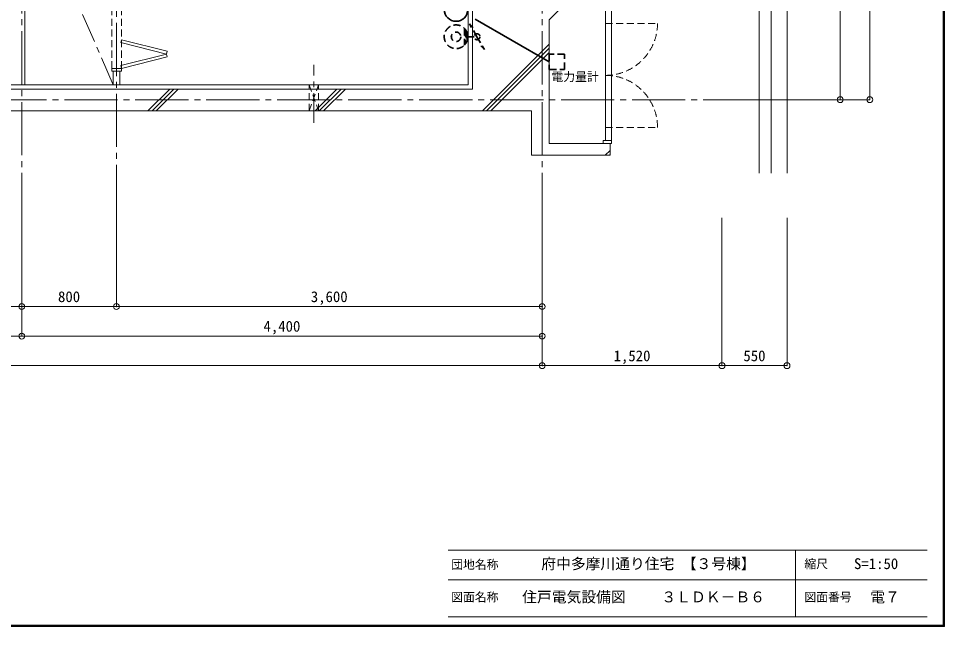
# Model space of a CAD drawing. Units: millimetres at full size, sheet at 1:50; details may follow other scales. Extents: x -9674 to 9699, y -6794 to 6791.
# Drawn here: x 1870 to 9699, y -6794 to -1650 of the extents above; entities that cross this region are included whole.
import ezdxf
from ezdxf.enums import TextEntityAlignment as Align

# ---------------------------------------------------------------- set-up
doc = ezdxf.new("R2010")
doc.units = ezdxf.units.MM
doc.header["$LTSCALE"] = 50
doc.header["$PDMODE"] = 32
doc.header["$PDSIZE"] = 50
for name, pattern in [('CHAIN1', [8, 5, -1, 1, -1]), ('CHAIN2', [12, 9, -1, 1, -1]), ('DASHED1', [1.8, 1.2, -0.6])]:
    doc.linetypes.add(name, pattern=pattern)
for name, color, linetype, lineweight in [('0-0_図面枠', 7, 'Continuous', 9), ('0-1_タイトル', 7, 'Continuous', 9), ('1-0_芯', 134, 'CHAIN2', 9), ('1-1_躯体', 134, 'Continuous', 9), ('1-2_間仕切', 134, 'Continuous', 9), ('1-3_建具', 134, 'Continuous', 9), ('1-6_ﾊﾞﾙｺﾆｰ・階段', 134, 'Continuous', 9), ('1-7_その他', 134, 'DASHED1', 9), ('1-8_ハッチ', 134, 'Continuous', 9), ('1-B_寸法', 134, 'Continuous', 9), ('2-0_芯', 2, 'Continuous', 35), ('2-E', 2, 'Continuous', 35), ('3-2', 3, 'DASHED1', 35)]:
    doc.layers.add(name, color=color, linetype=linetype, lineweight=lineweight)
doc.styles.add('ＭＳ ゴシック', font='')
doc.styles.get('ＭＳ ゴシック').set_extended_font_data('MS Gothic')

msp = doc.modelspace()

# ---------------------------------------------------------------- linework, layer by layer
at = {"layer": '0-0_図面枠'}
for p, q in [((9688.35, -6783.35), (9688.35, 6780.85)), ((9690.11, -6785.11), (9690.11, 6782.61)), ((9691.87, -6786.88), (9691.87, 6784.38)), ((9693.64, 6786.14), (9693.64, -6788.64)), ((9695.4, -6790.4), (9695.4, 6787.9)), ((9697.16, -6792.16), (9697.16, 6789.66)), ((-9673.92, -6793.93), (9698.92, -6793.93)), ((-9672.16, -6792.16), (9697.16, -6792.16)), ((-9670.4, -6790.4), (9695.4, -6790.4)), ((9693.64, -6788.64), (-9668.64, -6788.64)), ((-9666.87, -6786.88), (9691.87, -6786.88)), ((-9665.11, -6785.11), (9690.11, -6785.11)), ((-9663.35, -6783.35), (9688.35, -6783.35))]:
    msp.add_line(p, q, dxfattribs=at)
msp.add_lwpolyline([(9698.92, -6793.93), (9698.92, 6791.43), (-9673.92, 6791.43)], dxfattribs=at)
at = {"layer": '0-1_タイトル'}
for p, q in [((5503.35, -6148.35), (9553.35, -6148.35)), ((8439.55, -6148.35), (8439.55, -6710.85)), ((5503.35, -6398.35), (9553.35, -6398.35)), ((5503.35, -6710.85), (9553.35, -6710.85))]:
    msp.add_line(p, q, dxfattribs=at)
at = {"layer": '1-0_芯'}
for p, q in [((1897.5, 4842.91), (1897.5, -3337.09)), ((6297.5, 4842.91), (6297.5, -3337.09)), ((2697.5, -3337.09), (2697.5, 132.91)), ((-8542.5, -2337.09), (8067.5, -2337.09))]:
    msp.add_line(p, q, dxfattribs=at)
at = {"layer": '1-1_躯体'}
for p, q in [((5707.5, -1497.09), (5707.5, -2247.09)), ((6357.5, -1661.15), (6357.5, -2707.09)), ((5707.5, -2247.09), (-6742.5, -2247.09)), ((6207.5, -2432.09), (-7392.5, -2432.09)), ((6207.5, -2807.09), (6207.5, -2432.09)), ((6357.5, -2707.09), (6872.5, -2707.09)), ((6872.5, -2707.09), (6822.5, -2707.09)), ((6872.5, -2707.09), (6822.5, -2707.09))]:
    msp.add_line(p, q, dxfattribs=at)
for points in [[(6357.5, -1661.15), (6463.57, -1555.09), (6822.5, -1555.09)], [(6207.5, -2807.09), (6872.5, -2807.09), (6872.5, -2707.09)]]:
    msp.add_lwpolyline(points, dxfattribs=at)
at = {"layer": '1-2_間仕切'}
for p, q in [((1923.5, -497.09), (1923.5, -2212.09)), ((2671.5, -2212.09), (2671.5, -2097.09)), ((2727.5, -2097.09), (2727.5, -2212.09))]:
    msp.add_line(p, q, dxfattribs=at)
at = {"layer": '1-3_建具', "linetype": 'DASHED1'}
for p, q in [((2660, -2072.09), (2660, -522.09)), ((2740, -2072.09), (2740, -522.09)), ((6832.5, -1691.09), (7272.5, -1691.09)), ((6832.5, -2571.09), (7272.5, -2571.09))]:
    msp.add_line(p, q, dxfattribs=at)
at = {"layer": '1-3_建具'}
for p, q in [((6832.5, -2682.09), (6832.5, -1580.09)), ((6882.5, -1580.09), (6882.5, -2682.09)), ((2733.94, -1853.8), (2740, -1829.55)), ((2733.94, -1853.8), (3121.99, -1950.82)), ((3128.06, -1926.57), (2740, -1829.55)), ((3121.99, -1950.82), (3128.06, -1926.57)), ((2740, -2097.09), (2660, -2097.09)), ((2733.94, -2047.83), (2740, -2072.09)), ((2740, -2072.09), (2740, -2097.09)), ((6812.5, -2707.09), (6812.5, -2682.09)), ((6812.5, -2682.09), (6882.5, -2682.09)), ((6812.5, -2707.09), (6812.5, -2682.09)), ((6882.5, -2707.09), (6812.5, -2707.09)), ((6882.5, -2682.09), (6882.5, -2707.09))]:
    msp.add_line(p, q, dxfattribs=at)
for points in [[(2733.94, -2047.83), (3121.99, -1950.82), (3128.06, -1975.07), (2740, -2072.09)], [(2740, -2072.09), (2660, -2072.09), (2660, -2097.09)]]:
    msp.add_lwpolyline(points, dxfattribs=at)
at = {"layer": '1-3_建具', "linetype": 'DASHED1'}
for centre, start, end in [((6832.5, -1691.09), 270, 0), ((6832.5, -2571.09), 0, 90)]:
    msp.add_arc(centre, 440, start, end, dxfattribs=at)
at = {"layer": '1-6_ﾊﾞﾙｺﾆｰ・階段'}
for p, q in [((8367.5, -2959.72), (8367.5, -1172.09)), ((8132.5, -2959.72), (8132.5, -1245.08)), ((8232.5, -2959.72), (8232.5, -1214.02))]:
    msp.add_line(p, q, dxfattribs=at)
at = {"layer": '1-7_その他', "linetype": 'CHAIN1'}
for p, q in [((2671.5, -2212.09), (1923.5, -497.09)), ((4367.5, -2532.09), (4367.5, -2042.09))]:
    msp.add_line(p, q, dxfattribs=at)
at = {"layer": '1-7_その他'}
for p, q in [((4327.5, -2432.09), (4327.5, -2212.09)), ((4327.5, -2432.09), (4407.5, -2212.09)), ((4327.5, -2212.09), (4407.5, -2432.09)), ((4407.5, -2432.09), (4407.5, -2212.09))]:
    msp.add_line(p, q, dxfattribs=at)
at = {"layer": '1-8_ハッチ'}
for p, q in [((5672.5, -1462.09), (5672.5, -2212.09)), ((5791.8, -2432.09), (6357.5, -1866.38)), ((5827.15, -2432.09), (6357.5, -1901.74)), ((5862.51, -2432.09), (6357.5, -1937.09)), ((5672.5, -2212.09), (-6707.5, -2212.09)), ((2963.37, -2432.09), (3148.37, -2247.09)), ((2998.72, -2432.09), (3183.72, -2247.09)), ((3034.08, -2432.09), (3219.08, -2247.09)), ((4377.58, -2432.09), (4562.58, -2247.09)), ((4412.94, -2432.09), (4597.94, -2247.09)), ((4448.29, -2432.09), (4633.29, -2247.09)), ((6831.01, -2807.09), (6872.5, -2765.6)), ((6866.36, -2807.09), (6872.5, -2800.95))]:
    msp.add_line(p, q, dxfattribs=at)
at = {"layer": '1-B_寸法'}
for p, q in [((9067.5, 3842.91), (9067.5, -2337.09)), ((8817.5, 132.91), (8817.5, -2337.09)), ((8067.5, -2337.09), (9067.5, -2337.09)), ((1897.5, -3337.09), (1897.5, -4337.09)), ((2697.5, -3337.09), (2697.5, -4087.09)), ((6297.5, -3337.09), (6297.5, -4587.09)), ((7817.5, -3337.09), (7817.5, -4587.09)), ((8367.5, -3337.09), (8367.5, -4587.09)), ((-2.5, -4087.09), (1897.5, -4087.09)), ((1897.5, -4087.09), (2697.5, -4087.09)), ((2697.5, -4087.09), (6297.5, -4087.09)), ((-2602.5, -4337.09), (1897.5, -4337.09)), ((1897.5, -4337.09), (6297.5, -4337.09)), ((-6802.5, -4587.09), (6297.5, -4587.09)), ((6297.5, -4587.09), (7817.5, -4587.09)), ((7817.5, -4587.09), (8367.5, -4587.09))]:
    msp.add_line(p, q, dxfattribs=at)
for p in [(8817.5, -2337.09), (9067.5, -2337.09), (1897.5, -4087.09), (2697.5, -4087.09), (6297.5, -4087.09), (1897.5, -4337.09), (6297.5, -4337.09), (6297.5, -4587.09), (7817.5, -4587.09), (8367.5, -4587.09)]:
    msp.add_point(p, dxfattribs=at)
at = {"layer": '2-0_芯'}
msp.add_line((6357.5, -2016.53), (5731.18, -1655.24), dxfattribs=at)
at = {"layer": '2-0_芯', "linetype": 'DASHED1'}
msp.add_lwpolyline([(6487.5, -2081.53), (6487.5, -1951.53), (6357.5, -1951.53), (6357.5, -2081.53)], close=True, dxfattribs=at)
at = {"layer": '2-0_芯'}
msp.add_circle((5569.36, -1573.69), 100.02, dxfattribs=at)
at = {"layer": '3-2'}
for p, q in [((5683.81, -1696.3), (5714.71, -1727.2)), ((5746.31, -1804.55), (5683.81, -1696.3)), ((5639.36, -1733.14), (5639.36, -1875.96)), ((5645.36, -1739.56), (5645.36, -1869.54)), ((5651.36, -1747.31), (5651.36, -1861.79)), ((5657.36, -1757.05), (5657.36, -1852.05)), ((5663.36, -1770.43), (5663.36, -1838.67)), ((5669.36, -1804.55), (5721.31, -1804.55)), ((5746.31, -1804.55), (5808.81, -1912.8)), ((5808.81, -1912.8), (5777.91, -1881.9))]:
    msp.add_line(p, q, dxfattribs=at)
for centre, radius in [((5569.36, -1804.55), 100), ((5569.36, -1804.55), 40), ((5746.31, -1804.55), 25)]:
    msp.add_circle(centre, radius, dxfattribs=at)

# ---------------------------------------------------------------- texts
at = {"layer": '0-1_タイトル', "style": 'ＭＳ ゴシック'}
for s, height, p in [('団地名称', 73.31, (5528.35, -6328.57)), ('府中多摩川通り住宅 【３号棟】', 91.64, (6290.2, -6335.85)), ('縮尺', 73.31, (8514.55, -6323.35)), ('S=1:50', 91.64, (8933.95, -6335.85)), ('住戸電気設備図', 91.64, (6128.35, -6617.1)), ('３ＬＤＫ－Ｂ６', 91.64, (7305.86, -6617.1)), ('電７', 91.64, (9071.45, -6617.1)), ('図面名称', 73.31, (5528.35, -6604.6)), ('図面番号', 73.31, (8514.55, -6604.6))]:
    msp.add_text(s, height=height, dxfattribs=at).set_placement(p, align=Align.BOTTOM_LEFT)
at = {"layer": '1-B_寸法', "style": 'ＭＳ ゴシック'}
for s, p in [('800', (2203.75, -4077.09)), ('3,600', (4341.25, -4077.09)), ('4,400', (3941.25, -4327.09)), ('1,520', (6901.25, -4577.09)), ('550', (7998.75, -4577.09))]:
    msp.add_text(s, height=91.64, dxfattribs=at).set_placement(p, align=Align.BOTTOM_LEFT)
at = {"layer": '2-E', "color": 7, "style": 'ＭＳ ゴシック'}
msp.add_text('電力量計', height=73.31, dxfattribs=at).set_placement((6376.02, -2202.45), align=Align.BOTTOM_LEFT)

doc.saveas('drawing.dxf')
